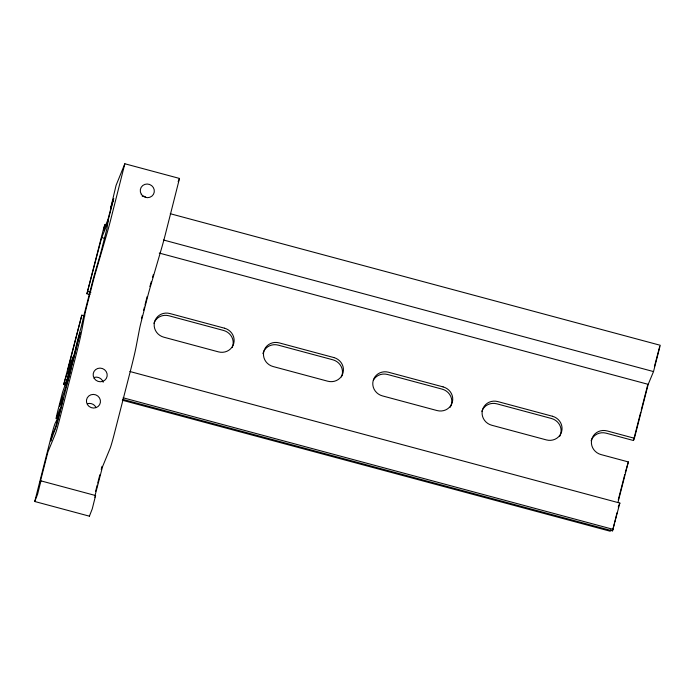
<?xml version="1.0" encoding="UTF-8"?>
<svg xmlns="http://www.w3.org/2000/svg" width="695" height="695" viewBox="0 0 695 695"><rect width="100%" height="100%" fill="white"/><g stroke="black" fill="none" stroke-linecap="round" stroke-linejoin="round"><path stroke-width="1.04" d="M95.085 495.361L102.565 466.632L110.097 448.379A11.329 0.443 -75 0 0 114.041 434.853L130.868 369.115A38.668 1.529 -75 0 0 136.116 346.727L139.573 328.718A13.674 0.539 -75 0 1 141.433 320.803L147.279 297.964A13.674 0.539 -75 0 1 150.016 287.921L161.44 248.749A19.338 0.765 -75 0 0 165.314 234.545L179.501 178.441L124.839 163.759L110.661 219.872A19.338 0.765 -75 0 1 106.787 234.076L95.363 273.248A13.674 0.539 -75 0 0 92.626 283.291L86.779 306.13A13.674 0.539 -75 0 0 84.92 314.044L81.463 332.054A38.668 1.529 -75 0 1 76.215 354.441L59.388 420.18A11.329 0.443 -75 0 1 55.444 433.706L47.912 451.959L40.041 482.721L40.935 480.87L95.589 495.544L92.253 508.896L89.403 516.177L34.75 501.503L51.091 437.086A11.32 0.443 -75 0 1 55.035 423.568L57.381 418.868L59.979 408.703L56.382 418.303A11.329 0.443 -75 0 1 57.824 410.788L62.533 392.38L67.007 379.609L65.66 384.874L66.598 382.615L73.331 356.318L68.014 369.088L81.81 315.183L84.851 315.999M40.935 480.87L37.599 494.223L34.75 501.503M108.333 219.568L107.004 228.351L102.078 247.75A13.674 0.539 -75 0 1 99.342 257.793L95.224 271.893A13.674 0.539 -75 0 0 92.487 281.935L84.408 313.488A13.674 0.539 -75 0 0 82.557 321.411L81.28 326.728A20.511 0.808 -75 0 0 77.136 341.914A14.117 0.556 -75 0 0 75.069 350.949L69.474 371.382M89.403 516.177L89.49 515.525M614.797 521.919L616.978 512.832M65.799 385.056L63.705 384.491L81.81 315.183M89.968 294.584L86.927 293.768L104.094 226.709L105.032 224.45L103.555 230.236L107.864 219.872L113.085 200.038M63.705 384.491L66.129 376.455L70.438 366.091L65.973 384.118M86.927 293.768L101.67 237.603L106.987 224.833L113.711 198.535L110.8 207.553L116.074 185.357L124.839 163.759M95.597 491.391L97.204 485.136M97.734 483.042L99.871 474.702M101.209 469.49L102.009 466.362M141.485 318.701L142.293 315.547M143.639 310.283L144.447 307.129M144.986 305.027L147.14 296.609M618.289 499.801L624.727 474.659M625.265 472.557L628.35 461.923L601.019 454.582A12.745 12.206 22.6 0 1 591.749 439.448A12.745 12.206 22.6 0 1 607.074 430.917L634.405 438.258L648.2 384.344L653.517 371.573L660.25 345.276L170.249 213.713M591.124 440.691A12.745 12.206 22.6 0 1 606.136 433.176L633.466 440.508L640.703 412.222M641.242 410.12L647.679 384.978M617.994 502.355L628.35 461.923M122.511 399.304L612.504 530.867L614.545 522.918M659.625 346.779L654.403 366.613M612.504 530.867L619.862 503.067L129.869 371.504M149.885 286.566L151.354 281.527M152.526 277.505L153.404 274.482M178.146 181.612L179.501 178.441M94.833 497.22L95.589 495.544M633.466 440.508L634.405 438.258M618.229 506.994L619.862 503.067M610.87 529.738L610.245 531.241L122.337 400.233M163.525 240.01L653.517 371.573M101.67 237.603L104.806 238.446M159.251 253.067L648.2 384.344M87.865 291.509L90.906 292.326M66.129 376.455L68.223 377.02M123.137 397.801L613.129 529.364M64.644 382.241L66.737 382.806M142.145 196.042A7.08 6.785 22.6 0 1 145.681 196.989M94.468 377.333A7.08 6.785 22.6 0 1 103.181 382.241M87.735 403.63A7.08 6.785 22.6 0 1 95.719 406.888M153.89 323.297A12.745 12.206 22.6 0 1 168.911 315.773L223.564 330.455A12.745 12.206 22.6 0 1 232.121 347.596M481.817 411.336A12.745 12.206 22.6 0 1 496.829 403.821L551.482 418.494A12.745 12.206 22.6 0 1 559.553 436.582M373.406 380.061A12.745 12.206 22.6 0 1 387.523 374.475L442.176 389.148A12.745 12.206 22.6 0 1 450.247 407.235M341.427 376.942A12.745 12.206 22.6 0 0 332.87 359.802L278.217 345.128A12.745 12.206 22.6 0 0 262.892 353.659M59.535 406.245L62.559 398.4A16.993 0.669 -75 0 1 60.395 409.668A16.993 0.669 -75 0 1 54.479 429.953L52.49 433.941L50.692 441.056L56.616 425.34L80.16 332.697L77.188 343.599A15.455 0.608 -75 0 1 71.516 365.77C69.1 379.783 63.393 392.718 59.535 406.245M224.502 328.196L169.849 313.523A12.745 12.206 22.6 0 0 154.525 322.054A12.745 12.206 22.6 0 0 163.794 337.188L218.447 351.87A12.745 12.206 22.6 0 0 233.772 343.33A12.745 12.206 22.6 0 0 224.502 328.196M333.809 357.543L279.155 342.87A12.745 12.206 22.6 0 0 263.831 351.401A12.745 12.206 22.6 0 0 273.1 366.543L327.753 381.216A12.745 12.206 22.6 0 0 343.078 372.685A12.745 12.206 22.6 0 0 333.809 357.543M443.115 386.898L388.462 372.225A12.745 12.206 22.6 0 0 373.137 380.756A12.745 12.206 22.6 0 0 382.406 395.889L437.059 410.563A12.745 12.206 22.6 0 0 452.384 402.031A12.745 12.206 22.6 0 0 443.115 386.898M552.421 416.244L497.768 401.571A12.745 12.206 22.6 0 0 482.443 410.102A12.745 12.206 22.6 0 0 491.713 425.236L546.366 439.909A12.745 12.206 22.6 0 0 561.69 431.378A12.745 12.206 22.6 0 0 552.421 416.244M94.155 378.28A7.08 6.785 22.6 0 0 106.344 378.401A7.08 6.785 22.6 0 0 100.037 368.107A7.08 6.785 22.6 0 0 94.155 378.28M87.422 404.577A7.08 6.785 22.6 0 0 99.611 404.698A7.08 6.785 22.6 0 0 93.304 394.404A7.08 6.785 22.6 0 0 87.422 404.577M141.276 194.2A7.08 6.785 22.6 0 0 153.456 194.322A7.08 6.785 22.6 0 0 147.149 184.019A7.08 6.785 22.6 0 0 141.276 194.2"/></g></svg>
